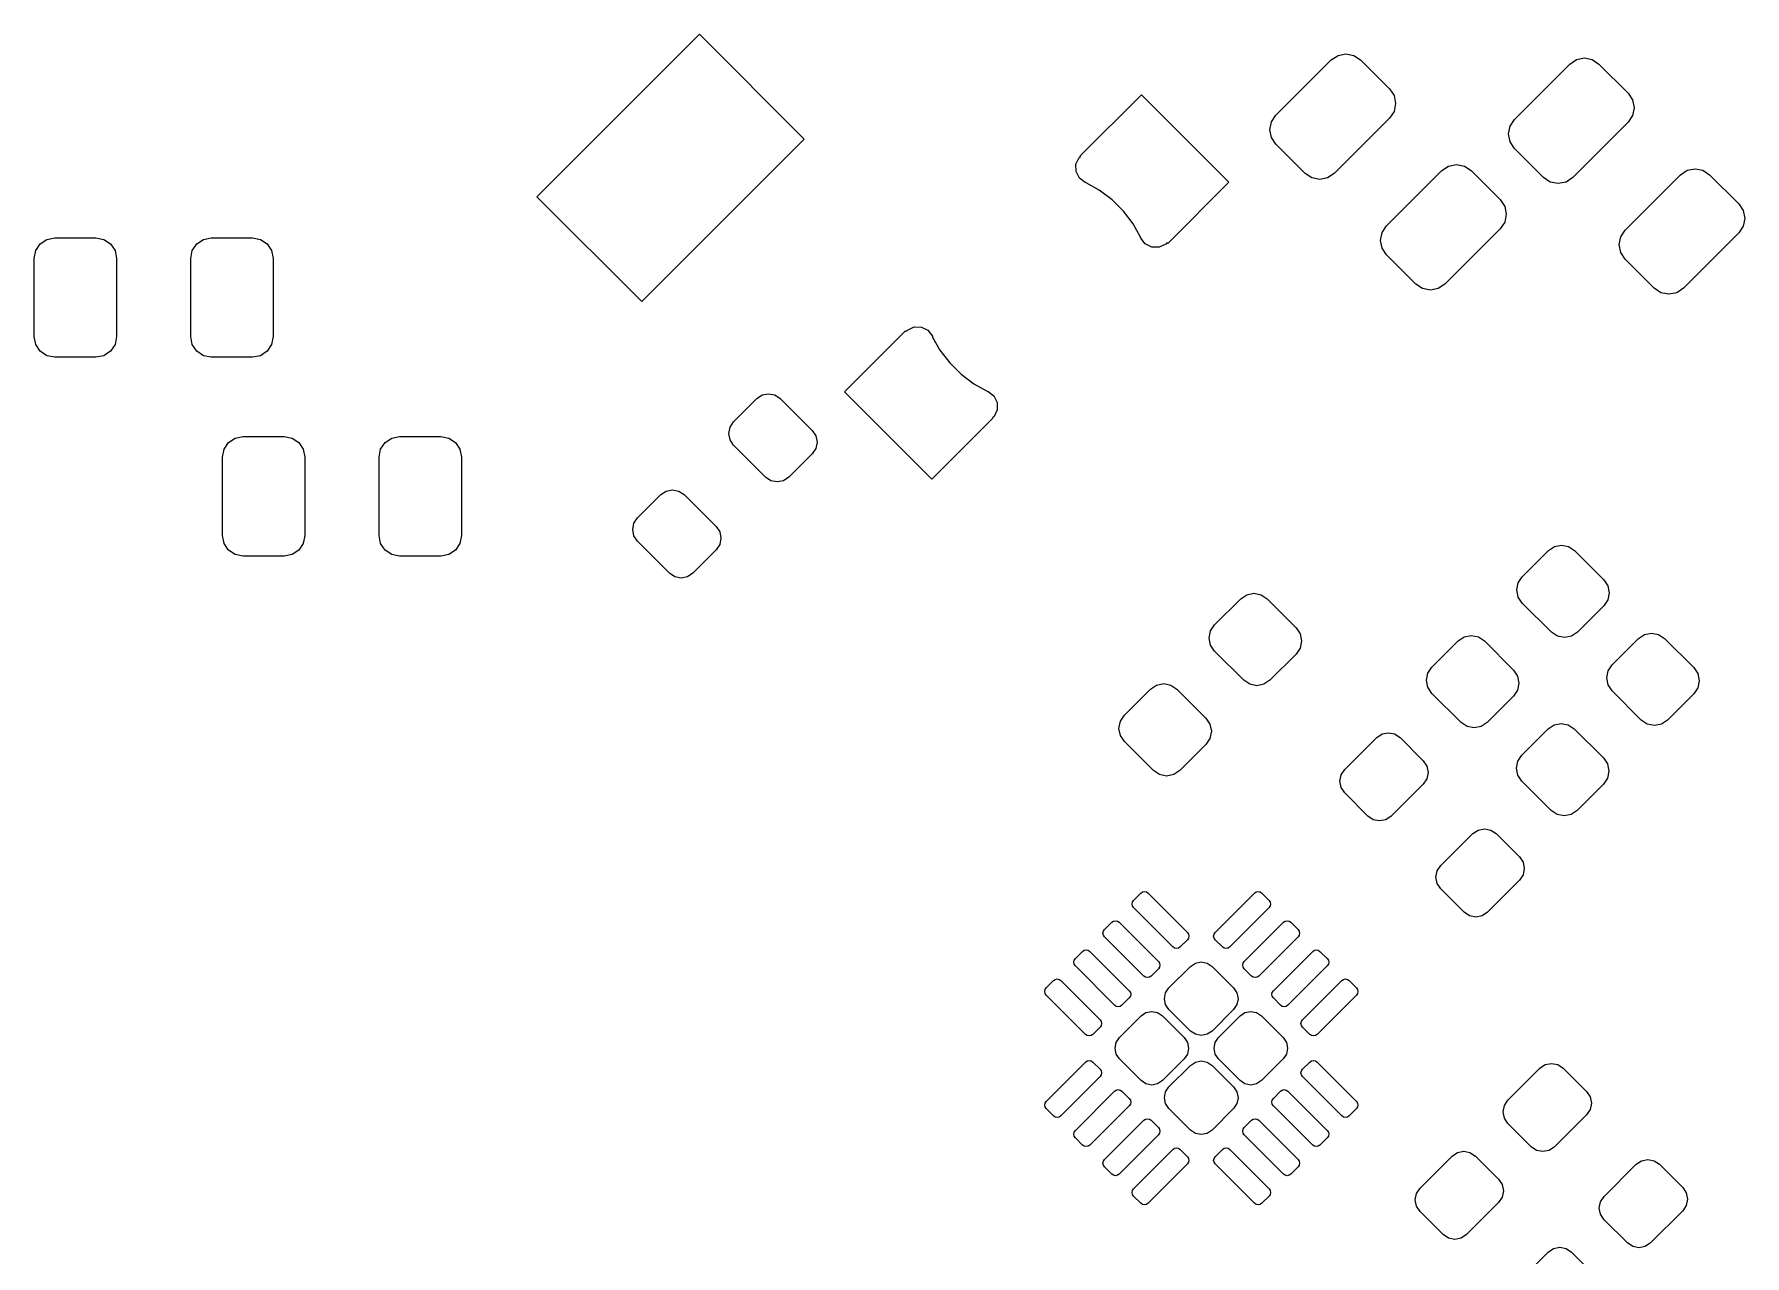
# Model space of a CAD drawing. Extents: x 4.39 to 7.62, y -5.25 to -1.85.
# Drawn here: x 4.393 to 5.21, y -3.108 to -2.524 of the extents above; entities that cross this region are included whole.
import ezdxf

# ---------------------------------------------------------------- set-up
doc = ezdxf.new("R2010")
doc.units = 0
doc.header["$MEASUREMENT"] = 0
doc.layers.add('BLACK', color=7, linetype='CONTINUOUS')

msp = doc.modelspace()

# ---------------------------------------------------------------- linework, layer by layer
at = {"layer": 'BLACK', "linetype": 'CONTINUOUS'}
for p, q in [((4.63317, -2.60184), (4.71084, -2.52417)), ((4.71084, -2.52417), (4.76095, -2.57428)), ((5.01286, -2.53641), (5.01605, -2.53428)), ((5.01605, -2.53428), (5.01982, -2.53353)), ((5.01982, -2.53353), (5.02358, -2.53428)), ((5.02358, -2.53428), (5.02678, -2.53641)), ((4.98641, -2.56286), (5.01286, -2.53641)), ((5.02678, -2.53641), (5.0407, -2.55033)), ((5.10041, -2.56486), (5.12686, -2.53841)), ((5.12686, -2.53841), (5.13005, -2.53628)), ((5.13005, -2.53628), (5.13382, -2.53553)), ((5.13382, -2.53553), (5.13758, -2.53628)), ((5.13758, -2.53628), (5.14078, -2.53841)), ((5.14078, -2.53841), (5.1547, -2.55233)), ((5.0407, -2.55033), (5.04283, -2.55352)), ((4.89288, -2.58236), (4.92211, -2.55313)), ((4.92211, -2.55313), (4.96387, -2.59489)), ((5.04283, -2.55352), (5.04358, -2.55729)), ((5.04358, -2.55729), (5.04283, -2.56106)), ((5.1547, -2.55233), (5.15683, -2.55552)), ((5.15683, -2.55552), (5.15758, -2.55929)), ((4.98353, -2.56982), (4.98428, -2.56605)), ((4.98428, -2.56605), (4.98641, -2.56286)), ((5.0407, -2.56425), (5.01425, -2.5907)), ((5.04283, -2.56106), (5.0407, -2.56425)), ((5.09828, -2.56805), (5.10041, -2.56486)), ((5.1547, -2.56625), (5.12825, -2.5927)), ((5.15683, -2.56306), (5.1547, -2.56625)), ((5.15758, -2.55929), (5.15683, -2.56306)), ((4.76095, -2.57428), (4.68328, -2.65195)), ((4.98428, -2.57358), (4.98353, -2.56982)), ((4.98641, -2.57678), (4.98428, -2.57358)), ((5.09753, -2.57182), (5.09828, -2.56805)), ((5.09828, -2.57558), (5.09753, -2.57182)), ((4.89082, -2.58631), (4.8923, -2.58313)), ((4.8923, -2.58313), (4.89304, -2.58253)), ((4.89304, -2.58253), (4.89288, -2.58236)), ((5.00033, -2.5907), (4.98641, -2.57678)), ((5.10041, -2.57878), (5.09828, -2.57558)), ((5.11433, -2.5927), (5.10041, -2.57878)), ((4.89086, -2.58981), (4.89082, -2.58631)), ((4.89242, -2.59295), (4.89086, -2.58981)), ((5.00352, -2.59283), (5.00033, -2.5907)), ((5.01425, -2.5907), (5.01106, -2.59283)), ((5.0393, -2.61575), (5.06575, -2.5893)), ((5.06575, -2.5893), (5.06894, -2.58717)), ((5.06894, -2.58717), (5.07271, -2.58642)), ((5.07271, -2.58642), (5.07648, -2.58717)), ((5.07648, -2.58717), (5.07967, -2.5893)), ((5.07967, -2.5893), (5.09359, -2.60322)), ((5.1533, -2.61775), (5.17975, -2.5913)), ((5.17975, -2.5913), (5.18294, -2.58917)), ((5.18294, -2.58917), (5.18671, -2.58842)), ((5.18671, -2.58842), (5.19048, -2.58917)), ((5.19048, -2.58917), (5.19367, -2.5913)), ((5.19367, -2.5913), (5.20759, -2.60522)), ((4.89519, -2.5951), (4.89242, -2.59295)), ((4.89564, -2.5952), (4.89519, -2.5951)), ((4.90197, -2.59869), (4.89564, -2.5952)), ((4.90811, -2.6033), (4.90197, -2.59869)), ((4.96387, -2.59489), (4.93464, -2.62412)), ((5.00729, -2.59358), (5.00352, -2.59283)), ((5.01106, -2.59283), (5.00729, -2.59358)), ((5.11752, -2.59483), (5.11433, -2.5927)), ((5.12129, -2.59558), (5.11752, -2.59483)), ((5.12506, -2.59483), (5.12129, -2.59558)), ((5.12825, -2.5927), (5.12506, -2.59483)), ((4.68328, -2.65195), (4.63317, -2.60184)), ((4.91355, -2.60872), (4.90811, -2.6033)), ((5.09359, -2.60322), (5.09572, -2.60642)), ((5.09572, -2.60642), (5.09647, -2.61018)), ((5.20759, -2.60522), (5.20972, -2.60842)), ((4.91819, -2.61484), (4.91355, -2.60872)), ((4.9217, -2.62114), (4.91819, -2.61484)), ((5.03717, -2.61894), (5.0393, -2.61575)), ((5.09572, -2.61395), (5.09359, -2.61714)), ((5.09647, -2.61018), (5.09572, -2.61395)), ((5.20972, -2.61595), (5.20759, -2.61914)), ((5.20972, -2.60842), (5.21047, -2.61218)), ((5.21047, -2.61218), (5.20972, -2.61595)), ((4.39366, -2.62753), (4.3958, -2.62434)), ((4.3958, -2.62434), (4.39899, -2.62221)), ((4.39899, -2.62221), (4.40276, -2.62146)), ((4.40276, -2.62146), (4.42244, -2.62146)), ((4.42244, -2.62146), (4.42621, -2.62221)), ((4.42621, -2.62221), (4.4294, -2.62434)), ((4.4294, -2.62434), (4.43153, -2.62753)), ((4.46847, -2.62753), (4.4706, -2.62434)), ((4.4706, -2.62434), (4.47379, -2.62221)), ((4.47379, -2.62221), (4.47756, -2.62146)), ((4.47756, -2.62146), (4.49724, -2.62146)), ((4.49724, -2.62146), (4.50101, -2.62221)), ((4.50101, -2.62221), (4.5042, -2.62434)), ((4.5042, -2.62434), (4.50634, -2.62753)), ((4.9218, -2.62159), (4.9217, -2.62114)), ((4.92395, -2.62435), (4.9218, -2.62159)), ((4.92709, -2.62591), (4.92395, -2.62435)), ((4.93431, -2.6238), (4.93376, -2.62447)), ((4.93464, -2.62412), (4.93431, -2.6238)), ((5.03642, -2.62271), (5.03717, -2.61894)), ((5.03717, -2.62648), (5.03642, -2.62271)), ((5.09359, -2.61714), (5.06714, -2.64359)), ((5.15042, -2.62471), (5.15117, -2.62094)), ((5.15117, -2.62094), (5.1533, -2.61775)), ((5.20759, -2.61914), (5.18114, -2.64559)), ((4.39291, -2.6313), (4.39366, -2.62753)), ((4.39291, -2.6687), (4.39291, -2.6313)), ((4.43153, -2.62753), (4.43228, -2.6313)), ((4.43228, -2.6313), (4.43228, -2.6687)), ((4.46772, -2.6313), (4.46847, -2.62753)), ((4.46772, -2.6687), (4.46772, -2.6313)), ((4.50634, -2.62753), (4.50709, -2.6313)), ((4.50709, -2.6313), (4.50709, -2.6687)), ((4.93059, -2.62595), (4.92709, -2.62591)), ((4.93376, -2.62447), (4.93059, -2.62595)), ((5.0393, -2.62967), (5.03717, -2.62648)), ((5.05322, -2.64359), (5.0393, -2.62967)), ((5.15117, -2.62848), (5.15042, -2.62471)), ((5.1533, -2.63167), (5.15117, -2.62848)), ((5.16722, -2.64559), (5.1533, -2.63167)), ((5.05642, -2.64572), (5.05322, -2.64359)), ((5.06018, -2.64647), (5.05642, -2.64572)), ((5.06395, -2.64572), (5.06018, -2.64647)), ((5.06714, -2.64359), (5.06395, -2.64572)), ((5.17042, -2.64772), (5.16722, -2.64559)), ((5.17418, -2.64847), (5.17042, -2.64772)), ((5.17795, -2.64772), (5.17418, -2.64847)), ((5.18114, -2.64559), (5.17795, -2.64772)), ((4.81024, -2.66553), (4.81341, -2.66405)), ((4.81341, -2.66405), (4.81691, -2.66409)), ((4.81691, -2.66409), (4.82005, -2.66565)), ((4.39366, -2.67247), (4.39291, -2.6687)), ((4.3958, -2.67566), (4.39366, -2.67247)), ((4.43153, -2.67247), (4.4294, -2.67566)), ((4.43228, -2.6687), (4.43153, -2.67247)), ((4.46847, -2.67247), (4.46772, -2.6687)), ((4.4706, -2.67566), (4.46847, -2.67247)), ((4.50634, -2.67247), (4.5042, -2.67566)), ((4.50709, -2.6687), (4.50634, -2.67247)), ((4.78013, -2.69511), (4.80936, -2.66588)), ((4.80936, -2.66588), (4.80969, -2.6662)), ((4.80969, -2.6662), (4.81024, -2.66553)), ((4.82005, -2.66565), (4.8222, -2.66841)), ((4.8222, -2.66841), (4.8223, -2.66886)), ((4.8223, -2.66886), (4.82581, -2.67516)), ((4.39899, -2.67779), (4.3958, -2.67566)), ((4.40276, -2.67854), (4.39899, -2.67779)), ((4.42244, -2.67854), (4.40276, -2.67854)), ((4.42621, -2.67779), (4.42244, -2.67854)), ((4.4294, -2.67566), (4.42621, -2.67779)), ((4.47379, -2.67779), (4.4706, -2.67566)), ((4.47756, -2.67854), (4.47379, -2.67779)), ((4.49724, -2.67854), (4.47756, -2.67854)), ((4.50101, -2.67779), (4.49724, -2.67854)), ((4.5042, -2.67566), (4.50101, -2.67779)), ((4.82581, -2.67516), (4.83045, -2.68128)), ((4.83045, -2.68128), (4.83589, -2.6867)), ((4.83589, -2.6867), (4.84203, -2.69131)), ((4.73831, -2.69824), (4.74087, -2.69653)), ((4.74087, -2.69653), (4.74388, -2.69594)), ((4.74388, -2.69594), (4.74689, -2.69653)), ((4.74689, -2.69653), (4.74945, -2.69824)), ((4.82189, -2.73687), (4.78013, -2.69511)), ((4.84203, -2.69131), (4.84836, -2.6948)), ((4.84836, -2.6948), (4.84881, -2.6949)), ((4.84881, -2.6949), (4.85158, -2.69705)), ((4.85158, -2.69705), (4.85314, -2.70019)), ((4.72718, -2.70938), (4.73831, -2.69824)), ((4.74945, -2.69824), (4.76476, -2.71355)), ((4.85318, -2.70369), (4.8517, -2.70687)), ((4.85314, -2.70019), (4.85318, -2.70369)), ((4.72487, -2.71495), (4.72547, -2.71193)), ((4.72547, -2.71193), (4.72718, -2.70938)), ((4.76476, -2.71355), (4.76647, -2.71611)), ((4.85112, -2.70764), (4.82189, -2.73687)), ((4.8517, -2.70687), (4.85096, -2.70747)), ((4.85096, -2.70747), (4.85112, -2.70764)), ((4.48366, -2.72253), (4.4858, -2.71934)), ((4.4858, -2.71934), (4.48899, -2.71721)), ((4.48899, -2.71721), (4.49276, -2.71646)), ((4.49276, -2.71646), (4.51244, -2.71646)), ((4.51244, -2.71646), (4.51621, -2.71721)), ((4.51621, -2.71721), (4.5194, -2.71934)), ((4.5194, -2.71934), (4.52153, -2.72253)), ((4.55847, -2.72253), (4.5606, -2.71934)), ((4.5606, -2.71934), (4.56379, -2.71721)), ((4.56379, -2.71721), (4.56756, -2.71646)), ((4.56756, -2.71646), (4.58724, -2.71646)), ((4.58724, -2.71646), (4.59101, -2.71721)), ((4.59101, -2.71721), (4.5942, -2.71934)), ((4.5942, -2.71934), (4.59634, -2.72253)), ((4.72547, -2.71796), (4.72487, -2.71495)), ((4.72718, -2.72051), (4.72547, -2.71796)), ((4.74249, -2.73582), (4.72718, -2.72051)), ((4.76647, -2.72213), (4.76476, -2.72469)), ((4.76647, -2.71611), (4.76706, -2.71912)), ((4.76706, -2.71912), (4.76647, -2.72213)), ((4.48291, -2.7263), (4.48366, -2.72253)), ((4.48291, -2.7637), (4.48291, -2.7263)), ((4.52153, -2.72253), (4.52228, -2.7263)), ((4.52228, -2.7263), (4.52228, -2.7637)), ((4.55772, -2.7263), (4.55847, -2.72253)), ((4.55772, -2.7637), (4.55772, -2.7263)), ((4.59634, -2.72253), (4.59709, -2.7263)), ((4.59709, -2.7263), (4.59709, -2.7637)), ((4.76476, -2.72469), (4.75362, -2.73582)), ((4.74504, -2.73753), (4.74249, -2.73582)), ((4.74805, -2.73813), (4.74504, -2.73753)), ((4.75107, -2.73753), (4.74805, -2.73813)), ((4.75362, -2.73582), (4.75107, -2.73753)), ((4.68124, -2.75531), (4.69238, -2.74418)), ((4.69238, -2.74418), (4.69493, -2.74247)), ((4.69493, -2.74247), (4.69795, -2.74187)), ((4.69795, -2.74187), (4.70096, -2.74247)), ((4.70096, -2.74247), (4.70351, -2.74418)), ((4.70351, -2.74418), (4.71882, -2.75949)), ((4.67894, -2.76088), (4.67953, -2.75787)), ((4.67953, -2.76389), (4.67894, -2.76088)), ((4.67953, -2.75787), (4.68124, -2.75531)), ((4.71882, -2.75949), (4.72053, -2.76204)), ((4.72053, -2.76204), (4.72113, -2.76505)), ((4.48366, -2.76747), (4.48291, -2.7637)), ((4.4858, -2.77066), (4.48366, -2.76747)), ((4.48899, -2.77279), (4.4858, -2.77066)), ((4.5194, -2.77066), (4.51621, -2.77279)), ((4.52153, -2.76747), (4.5194, -2.77066)), ((4.52228, -2.7637), (4.52153, -2.76747)), ((4.55847, -2.76747), (4.55772, -2.7637)), ((4.5606, -2.77066), (4.55847, -2.76747)), ((4.56379, -2.77279), (4.5606, -2.77066)), ((4.5942, -2.77066), (4.59101, -2.77279)), ((4.59634, -2.76747), (4.5942, -2.77066)), ((4.59709, -2.7637), (4.59634, -2.76747)), ((4.68124, -2.76645), (4.67953, -2.76389)), ((4.69655, -2.78176), (4.68124, -2.76645)), ((4.71882, -2.77062), (4.70769, -2.78176)), ((4.72053, -2.76807), (4.71882, -2.77062)), ((4.72113, -2.76505), (4.72053, -2.76807)), ((5.10409, -2.78347), (5.11662, -2.77094)), ((5.11662, -2.77094), (5.11949, -2.76902)), ((5.11949, -2.76902), (5.12288, -2.76834)), ((5.12288, -2.76834), (5.12627, -2.76902)), ((5.12627, -2.76902), (5.12914, -2.77094)), ((5.12914, -2.77094), (5.14306, -2.78486)), ((4.49276, -2.77354), (4.48899, -2.77279)), ((4.51244, -2.77354), (4.49276, -2.77354)), ((4.51621, -2.77279), (4.51244, -2.77354)), ((4.56756, -2.77354), (4.56379, -2.77279)), ((4.58724, -2.77354), (4.56756, -2.77354)), ((4.59101, -2.77279), (4.58724, -2.77354)), ((4.69911, -2.78347), (4.69655, -2.78176)), ((4.70212, -2.78406), (4.69911, -2.78347)), ((4.70513, -2.78347), (4.70212, -2.78406)), ((4.70769, -2.78176), (4.70513, -2.78347)), ((5.10149, -2.78973), (5.10217, -2.78634)), ((5.10217, -2.78634), (5.10409, -2.78347)), ((5.14306, -2.78486), (5.14498, -2.78773)), ((5.14498, -2.78773), (5.14566, -2.79112)), ((4.95709, -2.80647), (4.96962, -2.79394)), ((4.96962, -2.79394), (4.97249, -2.79202)), ((4.97249, -2.79202), (4.97588, -2.79134)), ((4.97588, -2.79134), (4.97927, -2.79202)), ((4.97927, -2.79202), (4.98214, -2.79394)), ((4.98214, -2.79394), (4.99606, -2.80786)), ((5.10217, -2.79312), (5.10149, -2.78973)), ((5.10409, -2.79599), (5.10217, -2.79312)), ((5.11801, -2.80991), (5.10409, -2.79599)), ((5.14498, -2.79451), (5.14306, -2.79738)), ((5.14566, -2.79112), (5.14498, -2.79451)), ((5.14306, -2.79738), (5.13053, -2.80991)), ((4.95449, -2.81273), (4.95517, -2.80934)), ((4.95517, -2.80934), (4.95709, -2.80647)), ((4.99606, -2.80786), (4.99798, -2.81073)), ((4.99798, -2.81073), (4.99866, -2.81412)), ((5.07347, -2.81409), (5.07634, -2.81217)), ((5.07634, -2.81217), (5.07973, -2.81149)), ((5.07973, -2.81149), (5.08312, -2.81217)), ((5.08312, -2.81217), (5.08599, -2.81409)), ((5.12088, -2.81183), (5.11801, -2.80991)), ((5.12427, -2.81251), (5.12088, -2.81183)), ((5.12766, -2.81183), (5.12427, -2.81251)), ((5.13053, -2.80991), (5.12766, -2.81183)), ((5.15962, -2.81294), (5.16249, -2.81102)), ((5.16249, -2.81102), (5.16588, -2.81034)), ((5.16588, -2.81034), (5.16927, -2.81102)), ((5.16927, -2.81102), (5.17214, -2.81294)), ((4.95517, -2.81612), (4.95449, -2.81273)), ((4.95709, -2.81899), (4.95517, -2.81612)), ((4.97101, -2.83291), (4.95709, -2.81899)), ((4.99606, -2.82038), (4.98353, -2.83291)), ((4.99798, -2.81751), (4.99606, -2.82038)), ((4.99866, -2.81412), (4.99798, -2.81751)), ((5.06094, -2.82662), (5.07347, -2.81409)), ((5.08599, -2.81409), (5.09991, -2.82801)), ((5.14709, -2.82547), (5.15962, -2.81294)), ((5.17214, -2.81294), (5.18606, -2.82686)), ((5.05902, -2.82949), (5.06094, -2.82662)), ((5.09991, -2.82801), (5.10183, -2.83088)), ((5.14449, -2.83173), (5.14517, -2.82834)), ((5.14517, -2.82834), (5.14709, -2.82547)), ((5.18606, -2.82686), (5.18798, -2.82973)), ((4.92647, -2.83709), (4.92934, -2.83517)), ((4.92934, -2.83517), (4.93273, -2.83449)), ((4.93273, -2.83449), (4.93612, -2.83517)), ((4.93612, -2.83517), (4.93899, -2.83709)), ((4.97388, -2.83483), (4.97101, -2.83291)), ((4.97727, -2.83551), (4.97388, -2.83483)), ((4.98066, -2.83483), (4.97727, -2.83551)), ((4.98353, -2.83291), (4.98066, -2.83483)), ((5.05834, -2.83288), (5.05902, -2.82949)), ((5.05902, -2.83627), (5.05834, -2.83288)), ((5.06094, -2.83914), (5.05902, -2.83627)), ((5.10183, -2.83088), (5.10251, -2.83427)), ((5.10251, -2.83427), (5.10183, -2.83766)), ((5.14517, -2.83512), (5.14449, -2.83173)), ((5.14709, -2.83799), (5.14517, -2.83512)), ((5.18798, -2.83651), (5.18606, -2.83938)), ((5.18798, -2.82973), (5.18866, -2.83312)), ((5.18866, -2.83312), (5.18798, -2.83651)), ((4.91394, -2.84962), (4.92647, -2.83709)), ((4.93899, -2.83709), (4.95291, -2.85101)), ((5.07486, -2.85306), (5.06094, -2.83914)), ((5.09991, -2.84053), (5.08738, -2.85306)), ((5.10183, -2.83766), (5.09991, -2.84053)), ((5.16101, -2.85191), (5.14709, -2.83799)), ((5.18606, -2.83938), (5.17353, -2.85191)), ((4.91134, -2.85588), (4.91202, -2.85249)), ((4.91202, -2.85249), (4.91394, -2.84962)), ((4.95291, -2.85101), (4.95483, -2.85388)), ((5.07773, -2.85498), (5.07486, -2.85306)), ((5.08738, -2.85306), (5.08451, -2.85498)), ((5.16388, -2.85383), (5.16101, -2.85191)), ((5.17353, -2.85191), (5.17066, -2.85383)), ((4.91202, -2.85927), (4.91134, -2.85588)), ((4.91394, -2.86214), (4.91202, -2.85927)), ((4.95483, -2.86066), (4.95291, -2.86353)), ((4.95483, -2.85388), (4.95551, -2.85727)), ((4.95551, -2.85727), (4.95483, -2.86066)), ((5.01924, -2.87555), (5.03455, -2.86024)), ((5.03455, -2.86024), (5.03711, -2.85853)), ((5.03711, -2.85853), (5.04012, -2.85794)), ((5.04012, -2.85794), (5.04313, -2.85853)), ((5.04313, -2.85853), (5.04569, -2.86024)), ((5.04569, -2.86024), (5.05682, -2.87138)), ((5.08112, -2.85566), (5.07773, -2.85498)), ((5.08451, -2.85498), (5.08112, -2.85566)), ((5.10394, -2.86862), (5.11647, -2.85609)), ((5.11647, -2.85609), (5.11934, -2.85417)), ((5.11934, -2.85417), (5.12273, -2.85349)), ((5.12273, -2.85349), (5.12612, -2.85417)), ((5.12612, -2.85417), (5.12899, -2.85609)), ((5.12899, -2.85609), (5.14291, -2.87001)), ((5.16727, -2.85451), (5.16388, -2.85383)), ((5.17066, -2.85383), (5.16727, -2.85451)), ((4.92786, -2.87606), (4.91394, -2.86214)), ((4.95291, -2.86353), (4.94038, -2.87606)), ((5.10202, -2.87149), (5.10394, -2.86862)), ((4.93073, -2.87798), (4.92786, -2.87606)), ((4.94038, -2.87606), (4.93751, -2.87798)), ((5.01753, -2.87811), (5.01924, -2.87555)), ((5.05682, -2.87138), (5.05853, -2.87393)), ((5.05853, -2.87393), (5.05913, -2.87695)), ((5.05913, -2.87695), (5.05853, -2.87996)), ((5.10134, -2.87488), (5.10202, -2.87149)), ((5.10202, -2.87827), (5.10134, -2.87488)), ((5.14291, -2.87001), (5.14483, -2.87288)), ((5.14483, -2.87288), (5.14551, -2.87627)), ((5.14551, -2.87627), (5.14483, -2.87966)), ((4.93412, -2.87866), (4.93073, -2.87798)), ((4.93751, -2.87798), (4.93412, -2.87866)), ((5.01694, -2.88112), (5.01753, -2.87811)), ((5.01753, -2.88413), (5.01694, -2.88112)), ((5.01924, -2.88669), (5.01753, -2.88413)), ((5.05682, -2.88251), (5.04151, -2.89782)), ((5.05853, -2.87996), (5.05682, -2.88251)), ((5.10394, -2.88114), (5.10202, -2.87827)), ((5.11786, -2.89506), (5.10394, -2.88114)), ((5.14291, -2.88253), (5.13038, -2.89506)), ((5.14483, -2.87966), (5.14291, -2.88253)), ((5.03038, -2.89782), (5.01924, -2.88669)), ((5.03293, -2.89953), (5.03038, -2.89782)), ((5.03595, -2.90013), (5.03293, -2.89953)), ((5.03896, -2.89953), (5.03595, -2.90013)), ((5.04151, -2.89782), (5.03896, -2.89953)), ((5.12073, -2.89698), (5.11786, -2.89506)), ((5.12412, -2.89766), (5.12073, -2.89698)), ((5.12751, -2.89698), (5.12412, -2.89766)), ((5.13038, -2.89506), (5.12751, -2.89698)), ((5.06518, -2.92149), (5.08049, -2.90618)), ((5.08049, -2.90618), (5.08304, -2.90447)), ((5.08304, -2.90447), (5.08605, -2.90387)), ((5.08605, -2.90387), (5.08907, -2.90447)), ((5.08907, -2.90447), (5.09162, -2.90618)), ((5.09162, -2.90618), (5.10276, -2.91731)), ((5.10276, -2.91731), (5.10447, -2.91987)), ((5.06287, -2.92705), (5.06347, -2.92404)), ((5.06347, -2.92404), (5.06518, -2.92149)), ((5.10447, -2.92589), (5.10276, -2.92845)), ((5.10447, -2.91987), (5.10506, -2.92288)), ((5.10506, -2.92288), (5.10447, -2.92589)), ((4.91835, -2.93808), (4.92183, -2.9346)), ((4.92183, -2.9346), (4.92263, -2.93407)), ((4.92263, -2.93407), (4.92357, -2.93388)), ((4.92357, -2.93388), (4.92451, -2.93407)), ((4.92451, -2.93407), (4.92531, -2.9346)), ((4.92531, -2.9346), (4.9441, -2.95339)), ((4.95733, -2.95339), (4.97612, -2.9346)), ((4.97612, -2.9346), (4.97692, -2.93407)), ((4.97692, -2.93407), (4.97786, -2.93388)), ((4.97786, -2.93388), (4.9788, -2.93407)), ((4.9788, -2.93407), (4.9796, -2.9346)), ((4.9796, -2.9346), (4.98308, -2.93808)), ((5.06347, -2.93007), (5.06287, -2.92705)), ((5.06518, -2.93262), (5.06347, -2.93007)), ((5.07631, -2.94376), (5.06518, -2.93262)), ((5.10276, -2.92845), (5.08745, -2.94376)), ((4.91763, -2.93982), (4.91782, -2.93888)), ((4.91782, -2.94076), (4.91763, -2.93982)), ((4.91782, -2.93888), (4.91835, -2.93808)), ((4.91835, -2.94156), (4.91782, -2.94076)), ((4.93714, -2.96035), (4.91835, -2.94156)), ((4.98308, -2.94156), (4.96429, -2.96035)), ((4.98308, -2.93808), (4.98361, -2.93888)), ((4.98361, -2.94076), (4.98308, -2.94156)), ((4.98361, -2.93888), (4.9838, -2.93982)), ((4.9838, -2.93982), (4.98361, -2.94076)), ((4.90443, -2.952), (4.90791, -2.94852)), ((4.90791, -2.94852), (4.90871, -2.94799)), ((4.90871, -2.94799), (4.90965, -2.9478)), ((4.90965, -2.9478), (4.91059, -2.94799)), ((4.91059, -2.94799), (4.91139, -2.94852)), ((4.91139, -2.94852), (4.93018, -2.96731)), ((4.97125, -2.96731), (4.99004, -2.94852)), ((4.99004, -2.94852), (4.99083, -2.94799)), ((4.99083, -2.94799), (4.99178, -2.9478)), ((4.99178, -2.9478), (4.99272, -2.94799)), ((4.99272, -2.94799), (4.99352, -2.94852)), ((4.99352, -2.94852), (4.997, -2.952)), ((5.07887, -2.94547), (5.07631, -2.94376)), ((5.08188, -2.94606), (5.07887, -2.94547)), ((5.08489, -2.94547), (5.08188, -2.94606)), ((5.08745, -2.94376), (5.08489, -2.94547)), ((4.90371, -2.95374), (4.9039, -2.9528)), ((4.9039, -2.95468), (4.90371, -2.95374)), ((4.9039, -2.9528), (4.90443, -2.952)), ((4.90443, -2.95548), (4.9039, -2.95468)), ((4.92322, -2.97427), (4.90443, -2.95548)), ((4.9441, -2.95687), (4.94062, -2.96035)), ((4.9441, -2.95339), (4.94464, -2.95419)), ((4.94464, -2.95607), (4.9441, -2.95687)), ((4.94464, -2.95419), (4.94482, -2.95513)), ((4.94482, -2.95513), (4.94464, -2.95607)), ((4.95661, -2.95513), (4.95679, -2.95419)), ((4.95679, -2.95607), (4.95661, -2.95513)), ((4.95679, -2.95419), (4.95733, -2.95339)), ((4.95733, -2.95687), (4.95679, -2.95607)), ((4.96081, -2.96035), (4.95733, -2.95687)), ((4.997, -2.95548), (4.97821, -2.97427)), ((4.997, -2.952), (4.99753, -2.9528)), ((4.99753, -2.95468), (4.997, -2.95548)), ((4.99753, -2.9528), (4.99772, -2.95374)), ((4.99772, -2.95374), (4.99753, -2.95468)), ((4.88979, -2.96766), (4.88998, -2.96672)), ((4.88998, -2.9686), (4.88979, -2.96766)), ((4.88998, -2.96672), (4.89051, -2.96592)), ((4.89051, -2.96592), (4.89399, -2.96244)), ((4.89399, -2.96244), (4.89479, -2.96191)), ((4.89479, -2.96191), (4.89573, -2.96172)), ((4.89573, -2.96172), (4.89667, -2.96191)), ((4.89667, -2.96191), (4.89747, -2.96244)), ((4.89747, -2.96244), (4.91626, -2.98123)), ((4.93018, -2.96731), (4.93072, -2.96811)), ((4.93794, -2.96089), (4.93714, -2.96035)), ((4.93888, -2.96107), (4.93794, -2.96089)), ((4.93982, -2.96089), (4.93888, -2.96107)), ((4.94062, -2.96035), (4.93982, -2.96089)), ((4.94793, -2.96803), (4.95071, -2.96748)), ((4.95071, -2.96748), (4.9535, -2.96803)), ((4.9616, -2.96089), (4.96081, -2.96035)), ((4.96255, -2.96107), (4.9616, -2.96089)), ((4.96349, -2.96089), (4.96255, -2.96107)), ((4.96429, -2.96035), (4.96349, -2.96089)), ((4.97071, -2.96811), (4.97125, -2.96731)), ((4.98516, -2.98123), (5.00396, -2.96244)), ((5.00396, -2.96244), (5.00475, -2.96191)), ((5.00475, -2.96191), (5.0057, -2.96172)), ((5.0057, -2.96172), (5.00664, -2.96191)), ((5.00664, -2.96191), (5.00744, -2.96244)), ((5.00744, -2.96244), (5.01092, -2.96592)), ((5.01092, -2.96592), (5.01145, -2.96672)), ((5.01145, -2.96672), (5.01164, -2.96766)), ((5.01164, -2.96766), (5.01145, -2.9686)), ((4.88007, -2.97636), (4.88087, -2.97583)), ((4.88087, -2.97583), (4.88181, -2.97564)), ((4.88181, -2.97564), (4.88275, -2.97583)), ((4.88275, -2.97583), (4.88355, -2.97636)), ((4.89051, -2.9694), (4.88998, -2.9686)), ((4.9093, -2.98819), (4.89051, -2.9694)), ((4.92402, -2.97481), (4.92322, -2.97427)), ((4.92496, -2.97499), (4.92402, -2.97481)), ((4.92591, -2.97481), (4.92496, -2.97499)), ((4.9267, -2.97427), (4.92591, -2.97481)), ((4.93018, -2.97079), (4.9267, -2.97427)), ((4.93072, -2.96999), (4.93018, -2.97079)), ((4.93072, -2.96811), (4.9309, -2.96905)), ((4.9309, -2.96905), (4.93072, -2.96999)), ((4.93526, -2.97991), (4.94556, -2.96961)), ((4.94556, -2.96961), (4.94793, -2.96803)), ((4.9535, -2.96803), (4.95586, -2.96961)), ((4.95586, -2.96961), (4.96616, -2.97991)), ((4.97052, -2.96905), (4.97071, -2.96811)), ((4.97071, -2.96999), (4.97052, -2.96905)), ((4.97125, -2.97079), (4.97071, -2.96999)), ((4.97473, -2.97427), (4.97125, -2.97079)), ((4.97552, -2.97481), (4.97473, -2.97427)), ((4.97647, -2.97499), (4.97552, -2.97481)), ((4.97741, -2.97481), (4.97647, -2.97499)), ((4.97821, -2.97427), (4.97741, -2.97481)), ((5.01092, -2.9694), (4.99212, -2.98819)), ((5.01145, -2.9686), (5.01092, -2.9694)), ((5.01788, -2.97636), (5.01867, -2.97583)), ((5.01867, -2.97583), (5.01962, -2.97564)), ((5.01962, -2.97564), (5.02056, -2.97583)), ((5.02056, -2.97583), (5.02136, -2.97636)), ((4.87587, -2.98158), (4.87606, -2.98064)), ((4.87606, -2.98252), (4.87587, -2.98158)), ((4.87606, -2.98064), (4.87659, -2.97984)), ((4.87659, -2.98332), (4.87606, -2.98252)), ((4.87659, -2.97984), (4.88007, -2.97636)), ((4.89538, -3.00211), (4.87659, -2.98332)), ((4.88355, -2.97636), (4.90234, -2.99515)), ((4.91626, -2.98123), (4.9168, -2.98203)), ((4.9168, -2.98391), (4.91626, -2.98471)), ((4.9168, -2.98203), (4.91698, -2.98297)), ((4.91698, -2.98297), (4.9168, -2.98391)), ((4.93313, -2.98506), (4.93368, -2.98227)), ((4.93368, -2.98227), (4.93526, -2.97991)), ((4.96616, -2.97991), (4.96774, -2.98227)), ((4.96774, -2.98227), (4.9683, -2.98506)), ((4.98444, -2.98297), (4.98463, -2.98203)), ((4.98463, -2.98391), (4.98444, -2.98297)), ((4.98463, -2.98203), (4.98516, -2.98123)), ((4.98516, -2.98471), (4.98463, -2.98391)), ((4.99908, -2.99515), (5.01788, -2.97636)), ((5.02484, -2.98332), (5.00604, -3.00211)), ((5.02136, -2.97636), (5.02484, -2.97984)), ((5.02484, -2.97984), (5.02537, -2.98064)), ((5.02537, -2.98252), (5.02484, -2.98332)), ((5.02537, -2.98064), (5.02556, -2.98158)), ((5.02556, -2.98158), (5.02537, -2.98252)), ((4.9101, -2.98872), (4.9093, -2.98819)), ((4.91104, -2.98891), (4.9101, -2.98872)), ((4.91199, -2.98872), (4.91104, -2.98891)), ((4.91278, -2.98819), (4.91199, -2.98872)), ((4.91626, -2.98471), (4.91278, -2.98819)), ((4.9219, -2.99327), (4.92426, -2.99169)), ((4.92426, -2.99169), (4.92705, -2.99114)), ((4.92705, -2.99114), (4.92984, -2.99169)), ((4.92984, -2.99169), (4.9322, -2.99327)), ((4.93368, -2.98785), (4.93313, -2.98506)), ((4.93526, -2.99021), (4.93368, -2.98785)), ((4.94556, -3.00051), (4.93526, -2.99021)), ((4.96616, -2.99021), (4.95586, -3.00051)), ((4.96774, -2.98785), (4.96616, -2.99021)), ((4.9683, -2.98506), (4.96774, -2.98785)), ((4.96923, -2.99327), (4.97159, -2.99169)), ((4.97159, -2.99169), (4.97438, -2.99114)), ((4.97438, -2.99114), (4.97716, -2.99169)), ((4.97716, -2.99169), (4.97953, -2.99327)), ((4.98864, -2.98819), (4.98516, -2.98471)), ((4.98944, -2.98872), (4.98864, -2.98819)), ((4.99038, -2.98891), (4.98944, -2.98872)), ((4.99133, -2.98872), (4.99038, -2.98891)), ((4.99212, -2.98819), (4.99133, -2.98872)), ((4.90234, -2.99863), (4.89886, -3.00211)), ((4.90234, -2.99515), (4.90288, -2.99595)), ((4.90288, -2.99783), (4.90234, -2.99863)), ((4.90288, -2.99595), (4.90306, -2.99689)), ((4.90306, -2.99689), (4.90288, -2.99783)), ((4.9116, -3.00357), (4.9219, -2.99327)), ((4.9322, -2.99327), (4.9425, -3.00357)), ((4.95893, -3.00357), (4.96923, -2.99327)), ((4.97953, -2.99327), (4.98983, -3.00357)), ((4.99836, -2.99689), (4.99855, -2.99595)), ((4.99855, -2.99783), (4.99836, -2.99689)), ((4.99855, -2.99595), (4.99908, -2.99515)), ((4.99908, -2.99863), (4.99855, -2.99783)), ((5.00256, -3.00211), (4.99908, -2.99863)), ((4.89618, -3.00264), (4.89538, -3.00211)), ((4.89712, -3.00283), (4.89618, -3.00264)), ((4.89807, -3.00264), (4.89712, -3.00283)), ((4.89886, -3.00211), (4.89807, -3.00264)), ((4.90947, -3.00872), (4.91002, -3.00594)), ((4.91002, -3.00594), (4.9116, -3.00357)), ((4.9425, -3.00357), (4.94408, -3.00594)), ((4.94408, -3.00594), (4.94464, -3.00872)), ((4.94793, -3.00209), (4.94556, -3.00051)), ((4.95071, -3.00264), (4.94793, -3.00209)), ((4.9535, -3.00209), (4.95071, -3.00264)), ((4.95586, -3.00051), (4.9535, -3.00209)), ((4.95679, -3.00872), (4.95735, -3.00594)), ((4.95735, -3.00594), (4.95893, -3.00357)), ((4.98983, -3.00357), (4.99141, -3.00594)), ((4.99141, -3.00594), (4.99196, -3.00872)), ((5.00336, -3.00264), (5.00256, -3.00211)), ((5.0043, -3.00283), (5.00336, -3.00264)), ((5.00525, -3.00264), (5.0043, -3.00283)), ((5.00604, -3.00211), (5.00525, -3.00264)), ((4.87659, -3.03413), (4.89538, -3.01533)), ((4.89538, -3.01533), (4.89618, -3.0148)), ((4.89618, -3.0148), (4.89712, -3.01461)), ((4.89712, -3.01461), (4.89807, -3.0148)), ((4.89807, -3.0148), (4.89886, -3.01533)), ((4.89886, -3.01533), (4.90234, -3.01881)), ((4.91002, -3.01151), (4.90947, -3.00872)), ((4.9116, -3.01387), (4.91002, -3.01151)), ((4.9219, -3.02417), (4.9116, -3.01387)), ((4.9425, -3.01387), (4.9322, -3.02417)), ((4.94408, -3.01151), (4.9425, -3.01387)), ((4.94464, -3.00872), (4.94408, -3.01151)), ((4.94556, -3.01693), (4.94793, -3.01536)), ((4.94793, -3.01536), (4.95071, -3.0148)), ((4.95071, -3.0148), (4.9535, -3.01536)), ((4.9535, -3.01536), (4.95586, -3.01693)), ((4.95735, -3.01151), (4.95679, -3.00872)), ((4.95893, -3.01387), (4.95735, -3.01151)), ((4.96923, -3.02417), (4.95893, -3.01387)), ((4.98983, -3.01387), (4.97953, -3.02417)), ((4.99141, -3.01151), (4.98983, -3.01387)), ((4.99196, -3.00872), (4.99141, -3.01151)), ((4.99908, -3.01881), (5.00256, -3.01533)), ((5.00256, -3.01533), (5.00336, -3.0148)), ((5.00336, -3.0148), (5.0043, -3.01461)), ((5.0043, -3.01461), (5.00525, -3.0148)), ((5.00525, -3.0148), (5.00604, -3.01533)), ((5.00604, -3.01533), (5.02484, -3.03413)), ((5.11259, -3.01827), (5.11514, -3.01657)), ((5.11514, -3.01657), (5.11815, -3.01597)), ((5.11815, -3.01597), (5.12117, -3.01657)), ((5.12117, -3.01657), (5.12372, -3.01827)), ((4.90234, -3.02229), (4.88355, -3.04108)), ((4.90234, -3.01881), (4.90288, -3.01961)), ((4.90288, -3.0215), (4.90234, -3.02229)), ((4.90288, -3.01961), (4.90306, -3.02055)), ((4.90306, -3.02055), (4.90288, -3.0215)), ((4.92426, -3.02575), (4.9219, -3.02417)), ((4.9322, -3.02417), (4.92984, -3.02575)), ((4.93526, -3.02724), (4.94556, -3.01693)), ((4.95586, -3.01693), (4.96616, -3.02724)), ((4.97159, -3.02575), (4.96923, -3.02417)), ((4.97953, -3.02417), (4.97716, -3.02575)), ((4.99836, -3.02055), (4.99855, -3.01961)), ((4.99855, -3.0215), (4.99836, -3.02055)), ((4.99855, -3.01961), (4.99908, -3.01881)), ((4.99908, -3.02229), (4.99855, -3.0215)), ((5.01788, -3.04108), (4.99908, -3.02229)), ((5.09727, -3.03359), (5.11259, -3.01827)), ((5.12372, -3.01827), (5.13486, -3.02941)), ((4.89051, -3.04804), (4.9093, -3.02925)), ((4.9093, -3.02925), (4.9101, -3.02872)), ((4.9101, -3.02872), (4.91104, -3.02853)), ((4.91104, -3.02853), (4.91199, -3.02872)), ((4.91199, -3.02872), (4.91278, -3.02925)), ((4.91278, -3.02925), (4.91626, -3.03273)), ((4.91626, -3.03273), (4.9168, -3.03353)), ((4.92705, -3.02631), (4.92426, -3.02575)), ((4.92984, -3.02575), (4.92705, -3.02631)), ((4.93313, -3.03239), (4.93368, -3.0296)), ((4.93368, -3.03517), (4.93313, -3.03239)), ((4.93368, -3.0296), (4.93526, -3.02724)), ((4.96616, -3.02724), (4.96774, -3.0296)), ((4.96774, -3.0296), (4.9683, -3.03239)), ((4.9683, -3.03239), (4.96774, -3.03517)), ((4.97438, -3.02631), (4.97159, -3.02575)), ((4.97716, -3.02575), (4.97438, -3.02631)), ((4.98463, -3.03353), (4.98516, -3.03273)), ((4.98516, -3.03273), (4.98864, -3.02925)), ((4.98864, -3.02925), (4.98944, -3.02872)), ((4.98944, -3.02872), (4.99038, -3.02853)), ((4.99038, -3.02853), (4.99133, -3.02872)), ((4.99133, -3.02872), (4.99212, -3.02925)), ((4.99212, -3.02925), (5.01092, -3.04804)), ((5.13486, -3.02941), (5.13656, -3.03196)), ((5.13656, -3.03196), (5.13716, -3.03498)), ((4.87587, -3.03587), (4.87606, -3.03492)), ((4.87606, -3.03681), (4.87587, -3.03587)), ((4.87606, -3.03492), (4.87659, -3.03413)), ((4.87659, -3.03761), (4.87606, -3.03681)), ((4.88007, -3.04108), (4.87659, -3.03761)), ((4.88087, -3.04162), (4.88007, -3.04108)), ((4.88355, -3.04108), (4.88275, -3.04162)), ((4.91626, -3.03621), (4.89747, -3.055)), ((4.9168, -3.03541), (4.91626, -3.03621)), ((4.9168, -3.03353), (4.91698, -3.03447)), ((4.91698, -3.03447), (4.9168, -3.03541)), ((4.93526, -3.03754), (4.93368, -3.03517)), ((4.94556, -3.04784), (4.93526, -3.03754)), ((4.96616, -3.03754), (4.95586, -3.04784)), ((4.96774, -3.03517), (4.96616, -3.03754)), ((4.98444, -3.03447), (4.98463, -3.03353)), ((4.98463, -3.03541), (4.98444, -3.03447)), ((4.98516, -3.03621), (4.98463, -3.03541)), ((5.00396, -3.055), (4.98516, -3.03621)), ((5.01867, -3.04162), (5.01788, -3.04108)), ((5.02136, -3.04108), (5.02056, -3.04162)), ((5.02484, -3.03761), (5.02136, -3.04108)), ((5.02484, -3.03413), (5.02537, -3.03492)), ((5.02537, -3.03681), (5.02484, -3.03761)), ((5.02537, -3.03492), (5.02556, -3.03587)), ((5.02556, -3.03587), (5.02537, -3.03681)), ((5.09497, -3.03915), (5.09557, -3.03614)), ((5.09557, -3.04217), (5.09497, -3.03915)), ((5.09557, -3.03614), (5.09727, -3.03359)), ((5.13486, -3.04055), (5.11955, -3.05586)), ((5.13656, -3.03799), (5.13486, -3.04055)), ((5.13716, -3.03498), (5.13656, -3.03799)), ((4.88181, -3.04181), (4.88087, -3.04162)), ((4.88275, -3.04162), (4.88181, -3.04181)), ((4.88979, -3.04978), (4.88998, -3.04884)), ((4.88998, -3.04884), (4.89051, -3.04804)), ((4.90443, -3.06196), (4.92322, -3.04317)), ((4.92322, -3.04317), (4.92402, -3.04264)), ((4.92402, -3.04264), (4.92496, -3.04245)), ((4.92496, -3.04245), (4.92591, -3.04264)), ((4.92591, -3.04264), (4.9267, -3.04317)), ((4.9267, -3.04317), (4.93018, -3.04665)), ((4.93018, -3.04665), (4.93072, -3.04745)), ((4.93072, -3.04933), (4.93018, -3.05013)), ((4.93072, -3.04745), (4.9309, -3.04839)), ((4.9309, -3.04839), (4.93072, -3.04933)), ((4.94793, -3.04941), (4.94556, -3.04784)), ((4.95071, -3.04997), (4.94793, -3.04941)), ((4.9535, -3.04941), (4.95071, -3.04997)), ((4.95586, -3.04784), (4.9535, -3.04941)), ((4.97052, -3.04839), (4.97071, -3.04745)), ((4.97071, -3.04933), (4.97052, -3.04839)), ((4.97071, -3.04745), (4.97125, -3.04665)), ((4.97125, -3.05013), (4.97071, -3.04933)), ((4.97125, -3.04665), (4.97473, -3.04317)), ((4.97473, -3.04317), (4.97552, -3.04264)), ((4.97552, -3.04264), (4.97647, -3.04245)), ((4.97647, -3.04245), (4.97741, -3.04264)), ((4.97741, -3.04264), (4.97821, -3.04317)), ((4.97821, -3.04317), (4.997, -3.06196)), ((5.01092, -3.04804), (5.01145, -3.04884)), ((5.01145, -3.04884), (5.01164, -3.04978)), ((5.01962, -3.04181), (5.01867, -3.04162)), ((5.02056, -3.04162), (5.01962, -3.04181)), ((5.09727, -3.04472), (5.09557, -3.04217)), ((5.10841, -3.05586), (5.09727, -3.04472)), ((4.88998, -3.05073), (4.88979, -3.04978)), ((4.89051, -3.05152), (4.88998, -3.05073)), ((4.89399, -3.055), (4.89051, -3.05152)), ((4.89479, -3.05554), (4.89399, -3.055)), ((4.89573, -3.05573), (4.89479, -3.05554)), ((4.89667, -3.05554), (4.89573, -3.05573)), ((4.89747, -3.055), (4.89667, -3.05554)), ((4.93018, -3.05013), (4.91139, -3.06892)), ((4.91835, -3.07588), (4.93714, -3.05709)), ((4.93714, -3.05709), (4.93794, -3.05656)), ((4.93794, -3.05656), (4.93888, -3.05637)), ((4.93888, -3.05637), (4.93982, -3.05656)), ((4.93982, -3.05656), (4.94062, -3.05709)), ((4.94062, -3.05709), (4.9441, -3.06057)), ((4.95733, -3.06057), (4.96081, -3.05709)), ((4.96081, -3.05709), (4.9616, -3.05656)), ((4.9616, -3.05656), (4.96255, -3.05637)), ((4.96255, -3.05637), (4.96349, -3.05656)), ((4.96349, -3.05656), (4.96429, -3.05709)), ((4.96429, -3.05709), (4.98308, -3.07588)), ((4.99004, -3.06892), (4.97125, -3.05013)), ((5.00475, -3.05554), (5.00396, -3.055)), ((5.0057, -3.05573), (5.00475, -3.05554)), ((5.00664, -3.05554), (5.0057, -3.05573)), ((5.00744, -3.055), (5.00664, -3.05554)), ((5.01092, -3.05152), (5.00744, -3.055)), ((5.01145, -3.05073), (5.01092, -3.05152)), ((5.01164, -3.04978), (5.01145, -3.05073)), ((5.11096, -3.05756), (5.10841, -3.05586)), ((5.11398, -3.05816), (5.11096, -3.05756)), ((5.11699, -3.05756), (5.11398, -3.05816)), ((5.11955, -3.05586), (5.11699, -3.05756)), ((4.90371, -3.0637), (4.9039, -3.06276)), ((4.9039, -3.06465), (4.90371, -3.0637)), ((4.9039, -3.06276), (4.90443, -3.06196)), ((4.90443, -3.06544), (4.9039, -3.06465)), ((4.90791, -3.06892), (4.90443, -3.06544)), ((4.9441, -3.06405), (4.92531, -3.08284)), ((4.9441, -3.06057), (4.94464, -3.06137)), ((4.94464, -3.06325), (4.9441, -3.06405)), ((4.94464, -3.06137), (4.94482, -3.06231)), ((4.94482, -3.06231), (4.94464, -3.06325)), ((4.95661, -3.06231), (4.95679, -3.06137)), ((4.95679, -3.06325), (4.95661, -3.06231)), ((4.95679, -3.06137), (4.95733, -3.06057)), ((4.95733, -3.06405), (4.95679, -3.06325)), ((4.97612, -3.08284), (4.95733, -3.06405)), ((4.997, -3.06544), (4.99352, -3.06892)), ((4.997, -3.06196), (4.99753, -3.06276)), ((4.99753, -3.06465), (4.997, -3.06544)), ((4.99753, -3.06276), (4.99772, -3.0637)), ((4.99772, -3.0637), (4.99753, -3.06465)), ((5.05524, -3.07555), (5.07055, -3.06024)), ((5.07055, -3.06024), (5.07311, -3.05853)), ((5.07311, -3.05853), (5.07612, -3.05794)), ((5.07612, -3.05794), (5.07913, -3.05853)), ((5.07913, -3.05853), (5.08169, -3.06024)), ((5.08169, -3.06024), (5.09282, -3.07138)), ((5.14321, -3.07952), (5.15852, -3.06421)), ((5.15852, -3.06421), (5.16107, -3.0625)), ((5.16107, -3.0625), (5.16409, -3.0619)), ((5.16409, -3.0619), (5.1671, -3.0625)), ((5.1671, -3.0625), (5.16966, -3.06421)), ((5.16966, -3.06421), (5.18079, -3.07534)), ((4.90871, -3.06946), (4.90791, -3.06892)), ((4.90965, -3.06964), (4.90871, -3.06946)), ((4.91059, -3.06946), (4.90965, -3.06964)), ((4.91139, -3.06892), (4.91059, -3.06946)), ((4.99083, -3.06946), (4.99004, -3.06892)), ((4.99178, -3.06964), (4.99083, -3.06946)), ((4.99272, -3.06946), (4.99178, -3.06964)), ((4.99352, -3.06892), (4.99272, -3.06946)), ((5.09282, -3.07138), (5.09453, -3.07393)), ((5.09453, -3.07393), (5.09513, -3.07695)), ((4.91763, -3.07762), (4.91782, -3.07668)), ((4.91782, -3.07857), (4.91763, -3.07762)), ((4.91782, -3.07668), (4.91835, -3.07588)), ((4.91835, -3.07936), (4.91782, -3.07857)), ((4.92183, -3.08284), (4.91835, -3.07936)), ((4.98308, -3.07936), (4.9796, -3.08284)), ((4.98308, -3.07588), (4.98361, -3.07668)), ((4.98361, -3.07857), (4.98308, -3.07936)), ((4.98361, -3.07668), (4.9838, -3.07762)), ((4.9838, -3.07762), (4.98361, -3.07857)), ((5.05294, -3.08112), (5.05353, -3.07811)), ((5.05353, -3.08413), (5.05294, -3.08112)), ((5.05353, -3.07811), (5.05524, -3.07555)), ((5.09453, -3.07996), (5.09282, -3.08251)), ((5.09513, -3.07695), (5.09453, -3.07996)), ((5.1409, -3.08509), (5.1415, -3.08207)), ((5.1415, -3.08207), (5.14321, -3.07952)), ((5.18079, -3.07534), (5.1825, -3.0779)), ((5.1825, -3.0779), (5.1831, -3.08091)), ((5.1831, -3.08091), (5.1825, -3.08393)), ((4.92263, -3.08338), (4.92183, -3.08284)), ((4.92357, -3.08356), (4.92263, -3.08338)), ((4.92451, -3.08338), (4.92357, -3.08356)), ((4.92531, -3.08284), (4.92451, -3.08338)), ((4.97692, -3.08338), (4.97612, -3.08284)), ((4.97786, -3.08356), (4.97692, -3.08338)), ((4.9788, -3.08338), (4.97786, -3.08356)), ((4.9796, -3.08284), (4.9788, -3.08338)), ((5.05524, -3.08669), (5.05353, -3.08413)), ((5.06638, -3.09782), (5.05524, -3.08669)), ((5.09282, -3.08251), (5.07751, -3.09782)), ((5.1415, -3.0881), (5.1409, -3.08509)), ((5.14321, -3.09066), (5.1415, -3.0881)), ((5.18079, -3.08648), (5.16548, -3.10179)), ((5.1825, -3.08393), (5.18079, -3.08648)), ((5.06893, -3.09953), (5.06638, -3.09782)), ((5.07751, -3.09782), (5.07496, -3.09953)), ((5.15434, -3.10179), (5.14321, -3.09066)), ((5.07195, -3.10013), (5.06893, -3.09953)), ((5.07496, -3.09953), (5.07195, -3.10013)), ((5.10118, -3.12149), (5.11649, -3.10618)), ((5.11649, -3.10618), (5.11904, -3.10447)), ((5.11904, -3.10447), (5.12205, -3.10387)), ((5.12205, -3.10387), (5.12507, -3.10447)), ((5.12507, -3.10447), (5.12762, -3.10618)), ((5.12762, -3.10618), (5.13876, -3.11731)), ((5.1569, -3.1035), (5.15434, -3.10179)), ((5.15991, -3.1041), (5.1569, -3.1035)), ((5.16293, -3.1035), (5.15991, -3.1041)), ((5.16548, -3.10179), (5.16293, -3.1035))]:
    msp.add_line(p, q, dxfattribs=at)

doc.saveas('drawing.dxf')
